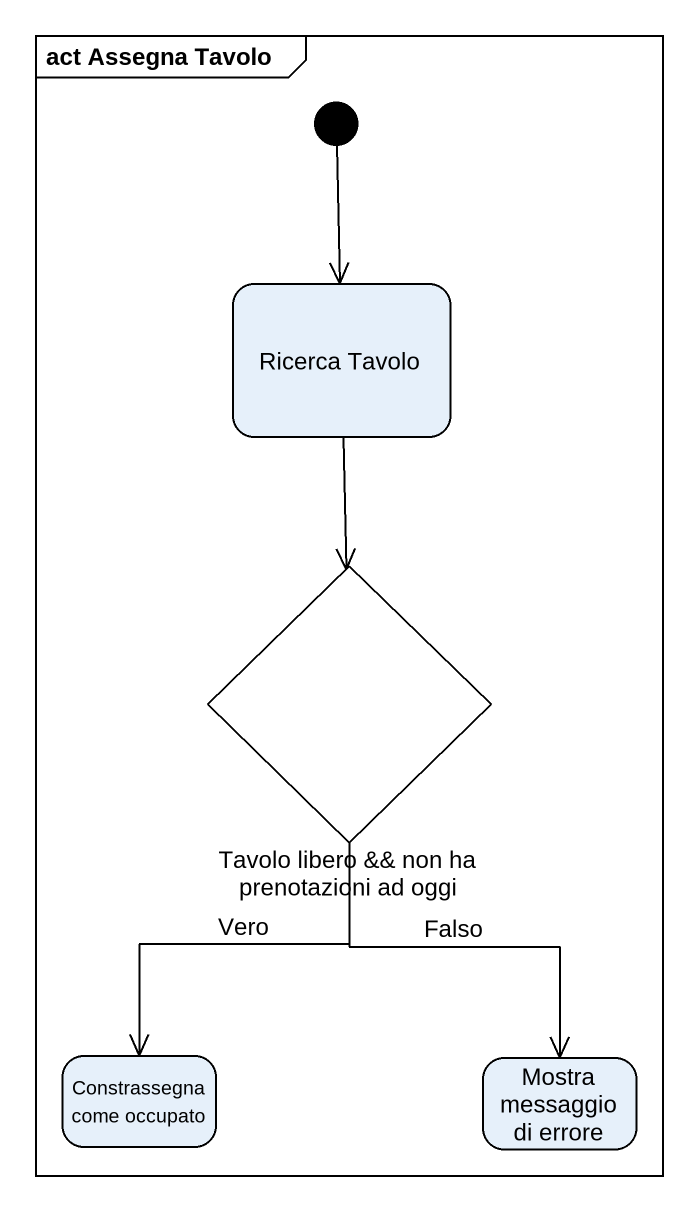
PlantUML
@startuml
mainframe act Assegna Tavolo
hide empty description
state "Ricerca Tavolo" as Ricerca_Tavolo
state "Tavolo libero && non ha prenotazioni ad oggi" as Tavolo_libero_non_ha <<choice>>
state "Constrassegna come occupato" as Constrassegna_come_occupato
state "Mostra messaggio di errore" as Mostra_messaggio_di_errore
[*] --> Ricerca_Tavolo
Ricerca_Tavolo --> Tavolo_libero_non_ha
Tavolo_libero_non_ha --> Constrassegna_come_occupato : Vero
Tavolo_libero_non_ha --> Mostra_messaggio_di_errore : Falso
@enduml
